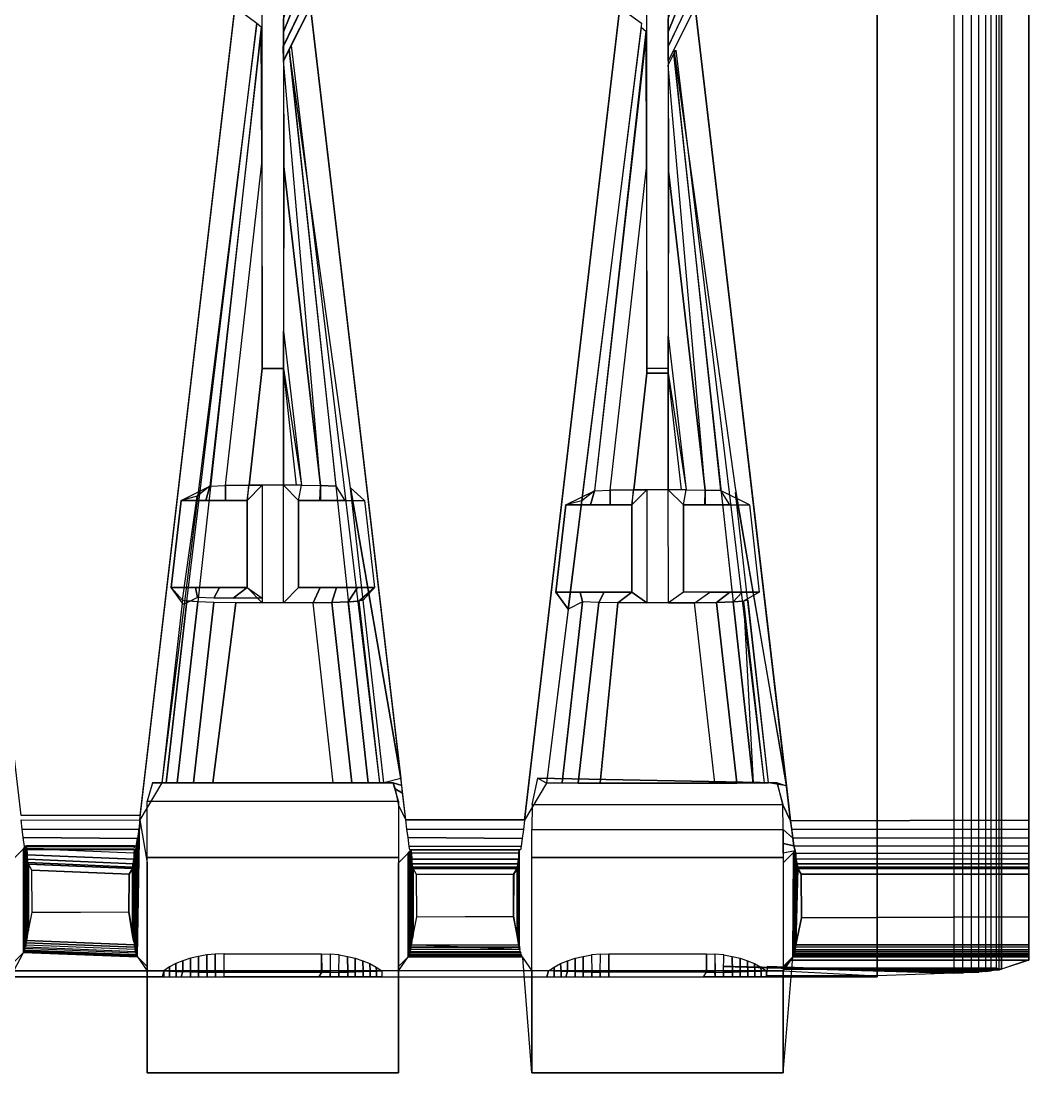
# Model space of a CAD drawing. Header units: millimetres. Extents: x -89 to 89, y -9 to 273.
# Drawn here: x -5.6 to 88.8, y -9 to 89.4 of the extents above; entities that cross this region are included whole.
import ezdxf

# ---------------------------------------------------------------- set-up
doc = ezdxf.new("R2010")
doc.units = ezdxf.units.MM
doc.layers.add('3D', color=1, linetype='Continuous')

msp = doc.modelspace()

# ---------------------------------------------------------------- linework, layer by layer
at = {"layer": '3D'}
for points in [[(74.56, 260), (-74.56, 260), (-74.56, 0), (74.56, 0)], [(74.56, 0.079, 1.5), (74.56, 0), (74.56, 260), (74.56, 259.869, 1.5)], [(17, 259.65, 4), (19, 259.65, 4), (19, 56.924, 4), (17, 56.924, 4)], [(53, 259.65, 4), (55, 259.65, 4), (55, 56.924, 4), (53, 56.924, 4)], [(53, 259.65, 4), (55, 259.65, 4), (55, 56.924, 4), (53, 56.924, 4)], [(53, 259.228, 4), (55, 259.228, 4), (55, 56.502, 4), (53, 56.502, 4)], [(81.712, 0.333, 6.36), (74.56, 0.079, 1.5), (74.56, 259.869, 1.5), (81.712, 259.444, 6.36)], [(82.569, 259.205, 7.01), (81.712, 259.444, 6.36), (81.712, 0.333, 6.36), (82.579, 0.368, 7.027)], [(83.342, 0.403, 7.74), (82.579, 0.368, 7.027), (82.575, 259.205, 7.01), (83.355, 259.157, 7.742)], [(84.063, 259.108, 8.551), (83.355, 259.157, 7.742), (83.342, 0.403, 7.74), (84.071, 0.445, 8.553)], [(84.686, 0.494, 9.435), (84.074, 0.445, 8.553), (84.063, 259.106, 8.551), (84.688, 259.052, 9.435)], [(85.211, 259.122, 10.366), (84.688, 259.052, 9.435), (84.687, 0.494, 9.435), (85.2, 0.542, 10.346)], [(85.691, 0.611, 11.34), (85.2, 0.542, 10.346), (85.214, 258.997, 10.373), (85.64, 258.94, 11.358)], [(85.968, 258.884, 12.388), (85.64, 258.94, 11.358), (85.689, 0.611, 11.337), (85.96, 0.648, 12.358)], [(86.186, 0.704, 13.438), (85.96, 0.634, 12.358), (85.968, 258.882, 12.388), (86.186, 258.824, 13.438)], [(86.186, 258.824, 13.438), (88.75, 257.375, 30), (88.75, 1.572, 30), (86.186, 0.704, 13.438)], [(21.011, 95.623, 33.645), (21.172, 93.873, 33.493), (18.999, 88.439, 3.982), (18.999, 89.637, 3.982)], [(57.012, 95.621, 33.664), (57.173, 93.871, 33.512), (55, 88.438, 4.001), (55, 89.635, 4.001)], [(21.172, 93.873, 33.493), (21.426, 92.172, 33.464), (18.999, 87.081, 3.982), (18.999, 88.439, 3.982)], [(57.173, 93.871, 33.512), (57.427, 92.17, 33.483), (55, 87.079, 4.001), (55, 88.438, 4.001)], [(21.426, 92.172, 33.464), (21.528, 90.737, 33.543), (18.999, 85.731, 3.982), (18.981, 87.042, 3.757)], [(57.427, 92.17, 33.483), (57.529, 90.736, 33.562), (55, 85.729, 4.001), (54.982, 87.041, 3.776)], [(-14.471, 91.164, 33.561), (14.471, 91.164, 33.561), (5.563, 15.109, 40.215), (-5.561, 15.098, 40.216)], [(7.612, 18.15, 8.738), (5.561, 14.687, 40.215), (14.471, 90.742, 33.561), (16.496, 89.247, 9.889)], [(19.538, 86.798, 10.283), (21.528, 90.737, 33.543), (29.983, 18.549, 39.858), (25.281, 45.747, 8.72)], [(21.529, 90.742, 33.561), (50.471, 90.742, 33.561), (41.563, 14.687, 40.215), (30.439, 14.677, 40.216)], [(43.613, 18.129, 8.74), (41.562, 14.666, 40.217), (50.472, 90.721, 33.563), (52.497, 89.226, 9.891)], [(55.539, 86.796, 10.302), (57.529, 90.736, 33.562), (66.062, 17.859, 39.867), (61.282, 45.745, 8.739)], [(57.529, 90.742, 33.561), (88.75, 90.742, 33.561), (88.75, 14.666, 40.217), (66.447, 14.607, 40.222)], [(88.75, 90.742, 30), (88.751, 90.742, 33.561), (88.75, 14.666, 40.217), (88.75, 1.572, 30)], [(16.496, 89.247, 9.889), (16.917, 88.909, 5.593), (10.991, 35.076, 5.458), (9.952, 35.156, 6.971)], [(52.496, 88.825, 9.889), (52.917, 88.487, 5.593), (48.099, 45.491, 5.658), (46.914, 44.54, 9.167)], [(12.099, 45.913, 5.658), (13.575, 45.974, 4.5), (16.974, 76.134, 4.497), (16.919, 88.552, 5.548)], [(48.099, 45.491, 5.658), (49.575, 45.552, 4.5), (52.974, 75.712, 4.497), (52.919, 88.13, 5.548)], [(19, 85.736, 4), (19.536, 86.798, 10.27), (23.901, 45.918, 5.572), (22.457, 45.973, 4.515)], [(19.536, 86.798, 10.27), (19.709, 87.139, 12.287), (27.982, 18.15, 7.018), (26.927, 18.15, 5.513)], [(55.536, 86.376, 10.27), (55.709, 86.718, 12.287), (63.982, 18.15, 7.018), (62.949, 18.15, 5.492)], [(55.536, 86.376, 10.27), (55.709, 86.718, 12.287), (63.982, 18.15, 7.018), (62.93, 18.116, 5.514)], [(19, 85.736, 4), (19.025, 75.816, 4.48), (22.457, 45.973, 4.515), (19, 85.736, 4)], [(55, 85.314, 4), (55.536, 86.376, 10.27), (59.901, 45.496, 5.572), (58.457, 45.551, 4.515)], [(55, 85.314, 4), (55.025, 75.394, 4.48), (58.457, 45.551, 4.515), (55, 85.314, 4)], [(16.974, 76.134, 4.497), (17, 56.924, 4), (15.771, 46, 4), (13.575, 45.974, 4.5)], [(20.677, 45.999, 4.02), (22.457, 45.973, 4.515), (19.025, 75.816, 4.48), (19.001, 60.413, 4.015)], [(52.974, 75.712, 4.497), (53, 56.502, 4), (51.771, 45.578, 4), (49.575, 45.552, 4.5)], [(56.677, 45.577, 4.02), (58.457, 45.551, 4.515), (55.025, 75.394, 4.48), (55.001, 59.991, 4.015)], [(19.001, 60.413, 4.015), (20.677, 45.999, 4.02), (20.229, 46, 4), (19, 56.924, 4)], [(55.001, 59.991, 4.015), (56.677, 45.577, 4.02), (56.229, 45.578, 4), (55, 56.502, 4)], [(15.771, 46, 4), (17, 56.924, 4), (19, 56.924, 4), (19, 46, 4)], [(19, 56.924, 4), (20.676, 46.008, 4.02), (19, 46, 4), (19, 56.924, 4)], [(51.771, 45.578, 4), (53, 56.502, 4), (55, 56.502, 4), (55, 45.578, 4)], [(55, 56.502, 4), (56.676, 45.586, 4.02), (55, 45.578, 4), (55, 56.502, 4)], [(12.099, 45.913, 5.658), (11.721, 44.585, 31), (9.413, 44.585, 31), (12.099, 45.913, 5.658)], [(12.099, 45.913, 5.658), (10.914, 44.962, 9.167), (9.417, 44.587, 30.966), (12.099, 45.913, 5.658)], [(13.575, 45.974, 4.5), (13.575, 44.585, 31), (11.721, 44.586, 30.972), (12.099, 45.913, 5.658)], [(15.712, 45.999, 4.013), (15.585, 44.585, 31), (13.575, 44.585, 31), (13.575, 45.974, 4.5)], [(17, 35, 4), (15.585, 36.415, 31), (15.585, 44.585, 31), (17, 46, 4)], [(16.965, 45.965, 4.677), (15.585, 44.585, 31), (15.771, 46, 4), (16.997, 45.997, 4.064)], [(20.677, 45.999, 4.02), (19, 46, 4), (20.415, 44.585, 31), (20.677, 45.999, 4.02)], [(19.006, 45.994, 4.107), (20.415, 44.585, 31), (20.415, 36.416, 31), (19, 35, 4)], [(22.457, 45.973, 4.515), (22.457, 44.585, 31), (20.415, 44.585, 31), (20.677, 45.999, 4.02)], [(23.901, 45.918, 5.572), (24.725, 44.585, 31), (22.412, 44.585, 31), (22.457, 45.973, 4.515)], [(25.282, 45.752, 8.738), (26.587, 44.585, 31), (27.504, 36.433, 31), (26.464, 35.248, 8.738)], [(25.282, 45.752, 8.738), (29.984, 18.554, 39.877), (28.387, 18.15, 8.737), (26.464, 35.248, 8.738)], [(48.099, 45.491, 5.658), (47.721, 44.163, 31), (45.413, 44.163, 31), (48.099, 45.491, 5.658)], [(48.099, 45.491, 5.658), (46.914, 44.54, 9.167), (45.417, 44.165, 30.966), (48.099, 45.491, 5.658)], [(49.575, 45.552, 4.5), (49.575, 44.163, 31), (47.721, 44.165, 30.972), (48.099, 45.491, 5.658)], [(51.712, 45.578, 4.013), (51.585, 44.163, 31), (49.575, 44.163, 31), (49.575, 45.552, 4.5)], [(53, 35, 4.004), (51.585, 35.993, 31), (51.585, 44.163, 31), (53, 45.578, 4)], [(52.965, 45.543, 4.677), (51.585, 44.163, 31), (51.771, 45.578, 4), (52.997, 45.575, 4.064)], [(56.677, 45.577, 4.02), (55, 45.578, 4), (56.415, 44.163, 31), (56.677, 45.577, 4.02)], [(55.006, 45.573, 4.107), (56.415, 44.163, 31), (56.415, 35.995, 31), (55.024, 34.999, 4.002)], [(58.457, 45.551, 4.515), (58.457, 44.163, 31), (56.415, 44.163, 31), (56.677, 45.577, 4.02)], [(59.901, 45.496, 5.572), (60.725, 44.163, 31), (58.412, 44.163, 31), (58.457, 45.551, 4.515)], [(60.725, 44.163, 31), (62.587, 44.163, 31), (59.901, 45.496, 5.572), (60.725, 44.163, 31)], [(61.282, 45.33, 8.738), (66.066, 17.859, 39.938), (64.388, 18.15, 8.737), (62.464, 34.827, 8.738)], [(10.914, 44.962, 9.167), (9.413, 44.585, 31), (8.494, 36.415, 31), (9.536, 35.248, 8.738)], [(15.585, 44.585, 31), (15.585, 36.415, 31), (8.494, 36.415, 31), (9.413, 44.585, 31)], [(20.415, 44.585, 31), (26.587, 44.585, 31), (27.508, 36.416, 31.025), (20.415, 36.416, 31)], [(46.914, 44.54, 9.167), (45.413, 44.163, 31), (44.494, 35.993, 31), (45.648, 34.411, 9.004)], [(51.585, 44.163, 31), (51.585, 35.993, 31), (44.494, 35.993, 31), (45.413, 44.163, 31)], [(56.415, 44.163, 31), (62.587, 44.163, 31), (63.508, 35.995, 31.025), (56.415, 35.995, 31)], [(25.046, 35.078, 5.495), (25.929, 36.416, 31.02), (27.502, 36.43, 30.945), (26.058, 35.157, 6.993)], [(9.648, 34.833, 9.004), (8.494, 36.415, 31), (10.771, 36.415, 31), (10.962, 35.5, 5.487)], [(10.962, 35.5, 5.487), (10.771, 36.415, 31), (12.997, 36.415, 31), (12.49, 35.444, 4.432)], [(12.49, 35.444, 4.432), (12.997, 36.415, 31), (15.585, 36.42, 31), (14.289, 35.422, 4.006)], [(14.289, 35.422, 4.006), (15.585, 36.415, 31), (17, 35.422, 4.004), (14.289, 35.422, 4.006)], [(19, 35, 4), (20.415, 36.416, 31), (22.437, 36.416, 31.007), (21.76, 35, 4.008)], [(21.76, 35, 4.008), (22.437, 36.416, 31.007), (23.961, 36.416, 31.013), (23.526, 35.023, 4.439)], [(23.526, 35.023, 4.439), (23.961, 36.416, 31.013), (25.929, 36.416, 31.02), (25.046, 35.078, 5.495)], [(26.058, 35.157, 6.993), (27.508, 36.416, 31.025), (26.464, 35.248, 8.738), (26.058, 35.157, 6.993)], [(45.648, 34.411, 9.004), (44.494, 35.993, 31), (46.771, 35.993, 31), (46.962, 35.078, 5.487)], [(46.962, 35.078, 5.487), (46.771, 35.993, 31), (48.997, 35.993, 31), (48.49, 35.023, 4.432)], [(48.49, 35.023, 4.432), (48.997, 35.993, 31), (51.585, 35.998, 31), (50.289, 35, 4.006)], [(50.289, 35, 4.006), (51.585, 35.993, 31), (53, 35, 4.004), (50.289, 35, 4.006)], [(55.024, 34.999, 4.001), (57.483, 35, 4), (58.883, 35.995, 31.009), (56.423, 35.995, 31)], [(57.483, 35, 4.002), (58.883, 35.995, 31.009), (60.755, 35.995, 31.015), (59.518, 35.023, 4.435)], [(59.518, 35.022, 4.424), (60.753, 35.993, 30.976), (61.929, 35.995, 31.02), (61.066, 35.079, 5.515)], [(61.065, 35.088, 5.515), (61.929, 35.995, 31.02), (63.502, 36.008, 30.945), (62.049, 35.156, 6.973)], [(7.612, 18.15, 8.738), (8.021, 18.15, 7.01), (9.952, 35.156, 6.971), (9.536, 35.248, 8.738)], [(8.021, 18.15, 7.01), (9.06, 18.15, 5.483), (10.991, 35.076, 5.458), (9.956, 35.194, 6.971)], [(9.06, 18.15, 5.483), (10.581, 18.149, 4.444), (12.486, 35.023, 4.434), (10.991, 35.076, 5.458)], [(10.581, 18.15, 4.444), (12.391, 18.15, 4.007), (14.533, 35, 4), (12.486, 35.023, 4.434)], [(14.533, 35, 4), (12.391, 18.15, 4.007), (23.635, 18.15, 4.007), (21.76, 35, 4.008)], [(21.76, 35, 4.008), (23.526, 35.023, 4.439), (25.404, 18.15, 4.43), (23.632, 18.15, 4.007)], [(23.526, 35.023, 4.439), (25.046, 35.078, 5.495), (26.927, 18.15, 5.513), (25.404, 18.15, 4.43)], [(25.046, 35.078, 5.495), (26.058, 35.157, 6.993), (27.982, 18.15, 7.018), (26.928, 18.141, 5.513)], [(27.982, 18.15, 7.018), (28.388, 18.15, 8.738), (26.464, 35.248, 8.738), (26.058, 35.157, 6.993)], [(43.613, 18.129, 8.74), (45.073, 18.15, 5.47), (46.962, 35.078, 5.487), (45.648, 34.411, 9.004)], [(45.077, 18.179, 5.47), (46.573, 18.15, 4.44), (48.49, 35.023, 4.432), (46.962, 35.078, 5.487)], [(46.573, 18.15, 4.44), (48.635, 18.131, 4), (50.289, 35, 4.006), (48.49, 35.023, 4.432)], [(50.289, 35, 4.006), (48.637, 18.15, 4), (59.363, 18.15, 4), (57.467, 35, 4)], [(57.467, 35, 4), (59.518, 35.023, 4.435), (61.404, 18.15, 4.43), (59.363, 18.15, 4)], [(59.522, 35.023, 4.436), (61.066, 35.079, 5.515), (62.949, 18.15, 5.492), (61.404, 18.15, 4.43)], [(61.065, 35.088, 5.515), (62.05, 35.156, 6.975), (62.949, 18.15, 5.492), (61.066, 35.079, 5.515)], [(63.982, 18.15, 7.018), (64.388, 18.15, 8.739), (62.463, 35.247, 8.716), (62.05, 35.156, 6.975)], [(29.75, 16.442, 30.028), (29.25, 18.136, 25.069), (6.755, 18.15, 25), (6.25, 16.442, 30.028)], [(29.25, 18.136, 25.069), (28.381, 18.15, 8.738), (7.612, 18.15, 8.738), (6.755, 18.15, 25)], [(27.983, 18.146, 7.018), (26.929, 18.137, 5.512), (9.06, 18.15, 5.483), (8.021, 18.15, 7.01)], [(25.404, 18.15, 4.43), (23.635, 18.15, 4.007), (12.391, 18.15, 4.007), (10.581, 18.15, 4.444)], [(28.387, 18.15, 8.737), (29.245, 18.15, 25), (30.059, 17.916, 39.933), (29.987, 18.555, 39.929)], [(29.245, 18.15, 25), (29.452, 17.594, 27.734), (30.146, 17.176, 39.997), (30.059, 17.916, 39.933)], [(65.75, 16.103, 29.946), (65.186, 18.141, 24.307), (42.755, 18.572, 25), (42.25, 16.129, 29.92)], [(65.186, 18.14, 24.31), (64.383, 18.129, 8.74), (43.613, 18.129, 8.74), (42.764, 18.572, 25)], [(63.984, 18.125, 7.02), (62.93, 18.116, 5.514), (45.061, 18.129, 5.485), (44.343, 18.14, 7.105)], [(61.405, 18.129, 4.432), (59.636, 18.129, 4.009), (48.392, 18.129, 4.009), (46.582, 18.129, 4.446)], [(65.228, 18.14, 24.306), (66.062, 17.859, 39.867), (66.447, 14.607, 40.222), (65.736, 16.103, 29.946)], [(29.452, 17.594, 27.734), (29.75, 16.02, 30.028), (30.437, 14.687, 40.215), (30.146, 17.176, 39.997)], [(29.75, 16.442, 30.028), (29.75, 11.15, 32), (6.25, 11.15, 32), (6.25, 16.442, 30.028)], [(65.75, 13.777, 31.488), (65.736, 16.103, 29.946), (42.268, 16.129, 29.92), (42.25, 13.777, 31.488)], [(65.736, 16.103, 29.946), (66.447, 14.607, 40.222), (66.656, 12.96, 40.68), (65.75, 13.777, 31.488)], [(5.56, 14.666, 40.217), (5.451, 13.773, 40.378), (-5.458, 13.826, 40.363), (-5.559, 14.694, 40.292)], [(5.451, 13.773, 40.378), (5.341, 12.937, 40.691), (-5.352, 13.021, 40.651), (-5.458, 13.826, 40.363)], [(5.269, 1.992, 37.025), (5.306, 1.916, 36.316), (5.458, 13.824, 40.364), (5.341, 12.937, 40.691)], [(5.306, 1.916, 36.316), (5.344, 1.866, 35.6), (5.563, 14.687, 40.215), (5.458, 13.824, 40.364)], [(5.561, 14.687, 40.215), (6.25, 10.661, 18.311), (6.25, 0.96, 18.311), (5.344, 1.866, 35.6)], [(41.56, 14.666, 40.217), (41.451, 13.773, 40.378), (30.542, 13.826, 40.363), (30.441, 14.694, 40.292)], [(41.451, 13.773, 40.378), (41.341, 12.937, 40.691), (30.648, 13.021, 40.651), (30.542, 13.826, 40.363)], [(88.75, 14.666, 40.217), (88.75, 13.808, 40.368), (66.548, 13.777, 40.377), (66.447, 14.607, 40.222)], [(88.75, 13.808, 40.368), (88.75, 12.989, 40.666), (66.656, 12.96, 40.68), (66.548, 13.777, 40.377)], [(88.75, 1.916, 36.316), (88.75, 1.866, 35.6), (88.75, 14.666, 40.217), (88.75, 13.808, 40.368)], [(88.75, 1.572, 30), (88.752, 1.866, 35.6), (88.75, 14.666, 40.217), (88.75, 1.572, 30)], [(88.75, 1.992, 37.025), (88.75, 1.924, 36.319), (88.75, 13.808, 40.368), (88.75, 12.989, 40.666)], [(5.341, 12.937, 40.691), (5.236, 12.211, 41.118), (-5.235, 12.201, 41.125), (-5.352, 13.021, 40.651)], [(5.219, 12.236, 41.105), (5.341, 12.937, 40.691), (5.269, 1.992, 37.026), (5.231, 2.098, 37.763)], [(41.341, 12.937, 40.691), (41.236, 12.211, 41.118), (30.765, 12.201, 41.125), (30.648, 13.021, 40.651)], [(65.75, 13.777, 31.488), (65.75, 11.15, 32), (42.25, 11.15, 32), (42.25, 13.777, 31.488)], [(65.75, 13.777, 31.488), (66.656, 12.961, 40.68), (66.758, 12.249, 41.092), (65.75, 12.464, 31.744)], [(88.75, 12.989, 40.666), (88.75, 12.234, 41.102), (66.758, 12.249, 41.092), (66.656, 12.961, 40.68)], [(88.75, 12.234, 41.102), (88.75, 12.989, 40.666), (88.75, 1.992, 37.026), (88.75, 2.098, 37.763)], [(-5.344, 2.287, 35.6), (-6.25, 1.381, 18.311), (-6.25, 11.083, 18.311), (-5.346, 11.987, 35.556)], [(-5.267, 2.419, 37.068), (-5.344, 2.287, 35.6), (-5.346, 11.987, 35.556), (-5.228, 12.105, 37.807)], [(-5.126, 12.207, 39.751), (-5.228, 12.105, 37.807), (-5.267, 2.419, 37.068), (-5.157, 2.8, 39.17)], [(5.236, 12.211, 41.118), (5.184, 11.87, 41.382), (-5.184, 11.87, 41.382), (-5.235, 12.201, 41.125)], [(-5.084, 3.182, 40.555), (-5.157, 2.8, 39.17), (-5.126, 12.207, 39.751), (-5.054, 12.279, 41.129)], [(-5.026, 11.991, 41.659), (-5.054, 12.279, 41.129), (-5.084, 3.182, 40.555), (-5.049, 3.41, 41.237)], [(-5.026, 11.991, 41.659), (-4.991, 11.421, 42.339), (-4.992, 3.7, 42.32), (-5.048, 3.41, 41.239)], [(5.041, 12.292, 41.382), (5.028, 12.03, 41.622), (-5.026, 11.991, 41.659), (-5.041, 12.292, 41.382)], [(5.028, 11.608, 41.622), (4.991, 11.006, 42.331), (-4.991, 11.421, 42.339), (-5.026, 11.991, 41.659)], [(5.235, 12.236, 41.105), (5.026, 11.568, 41.664), (5.194, 2.224, 38.465), (5.231, 2.098, 37.763)], [(5.027, 11.609, 41.644), (5.04, 11.871, 41.404), (5.083, 2.759, 40.571), (5.048, 2.989, 41.239)], [(41.236, 12.211, 41.118), (41.184, 11.87, 41.382), (30.816, 11.87, 41.382), (30.765, 12.201, 41.125)], [(30.916, 2.76, 40.555), (30.843, 2.378, 39.17), (30.874, 11.785, 39.751), (30.946, 11.857, 41.129)], [(30.974, 11.57, 41.659), (30.946, 11.857, 41.129), (30.916, 2.76, 40.555), (30.951, 2.988, 41.237)], [(41.041, 11.87, 41.382), (41.028, 11.608, 41.622), (30.974, 11.57, 41.659), (30.959, 11.87, 41.382)], [(41.028, 11.608, 41.622), (41.041, 11.87, 41.382), (41.037, 2.757, 40.547), (41.037, 2.989, 41.239)], [(65.75, 12.464, 31.744), (66.758, 12.249, 41.092), (66.87, 11.781, 39.673), (65.75, 11.565, 31.919)], [(88.75, 12.234, 41.102), (88.75, 11.569, 41.663), (66.952, 11.543, 41.686), (66.758, 12.249, 41.092)], [(66.87, 11.781, 39.673), (66.758, 12.249, 41.092), (66.952, 11.543, 41.686), (66.806, 2.227, 38.461)], [(88.75, 12.234, 41.102), (88.75, 11.567, 41.662), (88.75, 2.224, 38.46), (88.75, 2.088, 37.76)], [(-4.952, 10.994, 43.08), (-4.991, 11.421, 42.339), (-4.992, 3.7, 42.32), (-4.952, 3.904, 43.081)], [(4.991, 11.006, 42.331), (4.951, 10.56, 43.107), (-4.952, 10.992, 43.084), (-4.991, 11.421, 42.339)], [(4.951, 10.56, 43.107), (4.908, 10.27, 43.913), (-4.911, 10.705, 43.863), (-4.952, 10.992, 43.084)], [(-4.911, 10.705, 43.863), (-4.952, 10.992, 43.084), (-4.952, 3.904, 43.081), (-4.914, 4.096, 43.799)], [(4.921, 10.56, 43.107), (4.991, 11.006, 42.331), (4.991, 3.281, 42.331), (4.941, 3.539, 43.295)], [(5.12, 2.556, 39.864), (5.161, 2.326, 39.092), (4.993, 11.025, 42.303), (4.951, 10.564, 43.098)], [(4.991, 3.281, 42.331), (5.048, 2.989, 41.239), (5.028, 11.608, 41.622), (4.991, 11.006, 42.331)], [(5.161, 2.326, 39.092), (5.194, 2.224, 38.465), (5.025, 11.568, 41.664), (4.993, 11.025, 42.303)], [(29.75, -9, 32), (6.25, -9, 32), (6.25, 11.15, 32), (29.75, 11.15, 32)], [(30.656, 1.866, 35.6), (29.75, 0.96, 18.311), (29.75, 10.661, 18.311), (30.654, 11.565, 35.556)], [(30.733, 1.997, 37.068), (30.656, 1.866, 35.6), (30.654, 11.565, 35.556), (30.772, 11.683, 37.807)], [(30.874, 11.785, 39.751), (30.772, 11.683, 37.807), (30.733, 1.997, 37.068), (30.843, 2.378, 39.17)], [(30.974, 11.57, 41.659), (31.009, 11, 42.339), (31.008, 3.278, 42.32), (30.952, 2.989, 41.239)], [(41.028, 11.608, 41.622), (40.991, 11.006, 42.331), (31.009, 11, 42.339), (30.974, 11.57, 41.659)], [(31.048, 10.572, 43.08), (31.009, 11, 42.339), (31.008, 3.278, 42.32), (31.048, 3.482, 43.081)], [(40.991, 11.006, 42.331), (40.951, 10.56, 43.107), (31.048, 10.572, 43.08), (31.009, 11, 42.339)], [(40.921, 10.56, 43.107), (40.991, 11.006, 42.331), (40.991, 3.281, 42.331), (40.941, 3.539, 43.295)], [(40.991, 3.281, 42.331), (41.048, 2.989, 41.239), (41.028, 11.608, 41.622), (40.991, 11.006, 42.331)], [(65.75, -9, 32), (42.25, -9, 32), (42.25, 11.15, 32), (65.75, 11.15, 32)], [(66.656, 1.866, 35.606), (66.71, 11.621, 36.624), (65.75, 10.661, 18.311), (65.75, 0.96, 18.311)], [(66.694, 1.917, 36.33), (66.656, 1.866, 35.606), (66.71, 11.621, 36.624), (66.745, 11.656, 37.29)], [(66.732, 1.994, 37.047), (66.694, 1.917, 36.33), (66.745, 11.656, 37.29), (66.79, 11.701, 38.147)], [(66.77, 2.098, 37.767), (66.732, 1.994, 37.047), (66.79, 11.701, 38.147), (66.834, 11.745, 38.994)], [(66.806, 2.224, 38.46), (66.77, 2.098, 37.767), (66.834, 11.745, 38.994), (66.87, 11.781, 39.673)], [(66.952, 11.025, 42.303), (66.95, 11.543, 41.686), (66.806, 2.224, 38.46), (66.843, 2.378, 39.17)], [(66.952, 11.025, 42.303), (67.049, 10.566, 43.094), (66.88, 2.556, 39.864), (66.843, 2.378, 39.17)], [(88.75, 11.567, 41.662), (88.75, 11.004, 42.333), (66.952, 11.025, 42.303), (66.952, 11.543, 41.686)], [(88.75, 11.004, 42.333), (88.751, 10.566, 43.092), (67.049, 10.566, 43.094), (66.952, 11.025, 42.303)], [(88.75, 2.375, 39.155), (88.75, 2.224, 38.46), (88.75, 11.569, 41.663), (88.75, 11.004, 42.333)], [(88.75, 2.556, 39.864), (88.75, 2.375, 39.155), (88.75, 11.004, 42.333), (88.75, 10.571, 43.084)], [(-4.864, 10.543, 44.762), (-4.911, 10.705, 43.863), (-4.914, 4.096, 43.799), (-4.871, 4.318, 44.627)], [(4.908, 10.27, 43.913), (4.908, 10.121, 44.762), (-4.845, 10.542, 44.762), (-4.911, 10.705, 43.863)], [(-4.864, 10.543, 44.762), (-4.871, 4.318, 44.627), (-4.534, 6.038, 51.047), (-4.552, 9.982, 50.702)], [(4.864, 10.121, 44.762), (4.553, 9.601, 50.698), (-4.55, 9.978, 50.741), (-4.864, 10.543, 44.762)], [(4.553, 9.601, 50.698), (4.534, 6.038, 51.047), (-4.534, 5.997, 51.05), (-4.552, 9.982, 50.702)], [(4.864, 10.121, 44.762), (4.876, 3.87, 44.53), (4.532, 6.038, 51.047), (4.553, 9.601, 50.698)], [(5.048, 2.989, 41.239), (4.864, 10.121, 44.762), (4.553, 9.601, 50.698), (4.532, 6.038, 51.047)], [(4.864, 10.121, 44.762), (4.869, 10.27, 43.913), (4.91, 3.695, 43.874), (4.876, 3.87, 44.53)], [(5.048, 2.989, 41.239), (5.085, 2.755, 40.541), (4.906, 10.259, 43.955), (4.864, 10.121, 44.762)], [(5.085, 2.755, 40.541), (5.12, 2.556, 39.864), (4.951, 10.564, 43.098), (4.906, 10.259, 43.955)], [(4.908, 10.27, 43.913), (4.911, 10.56, 43.107), (4.941, 3.539, 43.295), (4.91, 3.695, 43.874)], [(40.951, 10.56, 43.107), (40.908, 10.27, 43.913), (31.089, 10.284, 43.86), (31.048, 10.572, 43.08)], [(31.089, 10.284, 43.863), (31.048, 10.57, 43.084), (31.048, 3.482, 43.081), (31.086, 3.675, 43.799)], [(31.136, 10.121, 44.762), (31.141, 10.284, 43.86), (31.086, 3.675, 43.799), (31.129, 3.896, 44.627)], [(40.908, 10.27, 43.913), (40.908, 10.121, 44.762), (31.136, 10.121, 44.762), (31.089, 10.284, 43.86)], [(31.136, 10.121, 44.762), (31.129, 3.896, 44.627), (31.466, 5.617, 51.047), (31.448, 9.56, 50.702)], [(40.864, 10.121, 44.762), (40.553, 9.601, 50.698), (31.448, 9.56, 50.702), (31.136, 10.121, 44.762)], [(40.864, 10.121, 44.762), (40.876, 3.87, 44.53), (40.534, 5.617, 51.047), (40.516, 9.601, 50.698)], [(40.864, 10.121, 44.762), (40.869, 10.27, 43.913), (40.91, 3.695, 43.874), (40.876, 3.87, 44.53)], [(40.908, 10.27, 43.913), (40.911, 10.56, 43.107), (40.941, 3.539, 43.295), (40.91, 3.695, 43.874)], [(66.88, 2.556, 39.864), (67.049, 10.566, 43.094), (67.091, 10.276, 43.89), (66.916, 2.76, 40.555)], [(66.916, 2.76, 40.555), (67.091, 10.276, 43.89), (67.136, 10.121, 44.762), (66.952, 2.989, 41.239)], [(67.136, 10.121, 44.762), (67.447, 9.603, 50.682), (67.465, 5.516, 51.039), (66.952, 2.989, 41.239)], [(88.75, 10.571, 43.084), (88.75, 10.273, 43.901), (67.091, 10.276, 43.889), (67.049, 10.566, 43.094)], [(88.75, 10.273, 43.901), (88.75, 10.121, 44.762), (67.136, 10.121, 44.762), (67.091, 10.276, 43.89)], [(88.75, 10.121, 44.762), (88.75, 9.601, 50.698), (67.447, 9.601, 50.698), (67.136, 10.121, 44.762)], [(88.75, 2.989, 41.239), (88.742, 5.617, 51.047), (88.75, 9.601, 50.698), (88.75, 10.121, 44.762)], [(88.75, 2.76, 40.554), (88.75, 2.555, 39.864), (88.75, 10.571, 43.084), (88.75, 10.273, 43.901)], [(88.75, 2.989, 41.239), (88.75, 2.76, 40.554), (88.75, 10.273, 43.901), (88.75, 10.121, 44.762)], [(40.553, 9.601, 50.698), (40.534, 5.617, 51.047), (31.466, 5.575, 51.05), (31.448, 9.56, 50.702)], [(67.447, 9.601, 50.698), (88.75, 9.601, 50.698), (88.742, 5.617, 51.047), (67.466, 5.52, 51.055)], [(-5.049, 3.41, 41.237), (-4.534, 6.038, 51.047), (4.534, 6.08, 51.043), (5.048, 2.989, 41.239)], [(30.951, 2.988, 41.237), (31.466, 5.617, 51.047), (40.534, 5.658, 51.043), (41.048, 2.567, 41.239)], [(66.952, 2.989, 41.239), (67.466, 5.52, 51.055), (88.742, 5.617, 51.047), (88.75, 2.989, 41.239)], [(-5.125, 2.967, 39.775), (-5.157, 2.8, 39.17), (5.156, 2.376, 39.179), (5.122, 2.545, 39.841)], [(5.084, 2.759, 40.569), (5.122, 2.545, 39.841), (-5.125, 2.967, 39.775), (-5.084, 3.182, 40.555)], [(-5.084, 3.182, 40.555), (-5.048, 3.41, 41.239), (5.048, 2.989, 41.239), (5.083, 2.766, 40.572)], [(30.916, 2.76, 40.555), (30.952, 2.989, 41.239), (41.048, 2.989, 41.239), (41.085, 2.757, 40.547)], [(66.916, 2.76, 40.555), (66.952, 2.989, 41.239), (88.75, 2.989, 41.239), (88.75, 2.76, 40.554)], [(-6.251, 0.569, 10.86), (-5.328, 2.285, 35.585), (5.343, 1.867, 35.622), (6.249, 0.569, 10.86)], [(-5.306, 2.352, 36.319), (-5.345, 2.286, 35.585), (5.343, 1.867, 35.622), (5.305, 1.918, 36.341)], [(-5.267, 2.419, 37.068), (-5.307, 2.35, 36.3), (5.305, 1.918, 36.341), (5.267, 1.995, 37.062)], [(5.23, 2.097, 37.776), (5.267, 1.995, 37.062), (-5.267, 2.419, 37.068), (-5.235, 2.53, 37.682)], [(-5.197, 2.661, 38.403), (-5.235, 2.531, 37.684), (5.23, 2.097, 37.776), (5.193, 2.225, 38.482)], [(5.156, 2.376, 39.179), (5.193, 2.225, 38.482), (-5.197, 2.661, 38.403), (-5.157, 2.8, 39.17)], [(6.25, 0.568, 10.838), (6.25, -9, 28), (6.25, -9, 32), (6.25, 2.584, 32)], [(11.034, 0.442, 8.425), (11.812, 0.429, 8.194), (11.814, 2.044, 8.19), (11.037, 1.914, 8.424)], [(11.812, 0.429, 8.194), (12.609, 0.422, 8.049), (12.614, 2.123, 8.048), (11.814, 2.044, 8.19)], [(12.609, 0.422, 8.049), (13.433, 0.422, 8), (13.433, 2.15, 8), (12.614, 2.123, 8.048)], [(13.433, 0.419, 8), (13.433, 2.15, 8), (22.567, 2.15, 8), (22.583, 0.419, 8.001)], [(22.567, 0.419, 8), (22.567, 2.15, 8), (23.364, 2.125, 8.046), (23.379, 0.422, 8.051)], [(23.364, 2.125, 8.046), (23.369, 0.422, 8.05), (24.167, 0.429, 8.19), (24.194, 2.041, 8.195)], [(24.167, 0.429, 8.19), (24.194, 2.041, 8.195), (24.979, 1.911, 8.429), (25.004, 0.442, 8.438)], [(30.731, 1.994, 37.036), (30.694, 1.93, 36.316), (41.306, 1.916, 36.319), (41.268, 1.993, 37.04)], [(41.231, 2.096, 37.754), (41.268, 1.993, 37.04), (30.731, 1.994, 37.036), (30.732, 2.094, 37.741)], [(30.806, 2.224, 38.46), (30.768, 2.094, 37.741), (41.231, 2.096, 37.754), (41.194, 2.224, 38.46)], [(41.158, 2.375, 39.157), (41.194, 2.224, 38.46), (30.806, 2.224, 38.46), (30.807, 2.378, 39.17)], [(30.879, 2.569, 39.863), (30.843, 2.378, 39.17), (41.158, 2.375, 39.157), (41.123, 2.544, 39.819)], [(41.085, 2.757, 40.547), (41.123, 2.544, 39.819), (30.879, 2.569, 39.863), (30.916, 2.76, 40.555)], [(47.041, 0.441, 8.421), (47.028, 1.912, 8.426), (47.827, 2.046, 8.187), (47.844, 0.43, 8.205)], [(47.844, 0.43, 8.205), (48.621, 0.422, 8.047), (48.65, 2.125, 8.044), (47.827, 2.046, 8.187)], [(48.621, 0.422, 8.047), (48.65, 2.125, 8.044), (49.433, 2.15, 8), (49.433, 0.419, 8)], [(49.433, 0.419, 8), (49.433, 2.15, 8), (58.567, 2.15, 8), (58.567, 0.419, 8)], [(58.567, 0.419, 8), (58.567, 2.15, 8), (59.364, 2.125, 8.046), (59.379, 0.422, 8.051)], [(59.364, 2.125, 8.046), (59.369, 0.422, 8.05), (60.167, 0.429, 8.19), (60.194, 2.041, 8.195)], [(60.167, 0.429, 8.19), (60.194, 2.041, 8.195), (60.979, 1.911, 8.429), (61.004, 0.442, 8.438)], [(66.694, 1.917, 36.33), (66.732, 1.994, 37.047), (88.75, 1.992, 37.026), (88.75, 1.916, 36.316)], [(88.75, 2.088, 37.76), (88.75, 1.992, 37.025), (66.732, 1.994, 37.047), (66.77, 2.098, 37.767)], [(88.75, 2.088, 37.76), (88.75, 2.224, 38.46), (66.806, 2.224, 38.46), (66.77, 2.098, 37.767)], [(66.843, 2.378, 39.17), (66.806, 2.224, 38.46), (88.75, 2.224, 38.465), (88.75, 2.375, 39.155)], [(88.75, 2.556, 39.864), (88.75, 2.375, 39.155), (66.843, 2.378, 39.17), (66.88, 2.556, 39.864)], [(66.916, 2.76, 40.555), (66.88, 2.556, 39.864), (88.75, 2.555, 39.864), (88.75, 2.76, 40.554)], [(8.338, 0.535, 10.2), (8.923, 0.506, 9.647), (8.919, 1.23, 9.65), (8.341, 0.925, 10.197)], [(8.923, 0.506, 9.647), (9.567, 0.48, 9.164), (9.571, 1.502, 9.162), (8.919, 1.23, 9.65)], [(9.567, 0.48, 9.164), (10.281, 0.459, 8.75), (10.304, 1.738, 8.738), (9.571, 1.502, 9.162)], [(10.281, 0.459, 8.75), (11.034, 0.442, 8.425), (11.037, 1.914, 8.424), (10.304, 1.738, 8.738)], [(25.004, 0.442, 8.438), (24.979, 1.911, 8.429), (25.717, 1.732, 8.749), (25.719, 0.459, 8.75)], [(25.717, 1.732, 8.749), (26.424, 1.504, 9.158), (26.448, 0.481, 9.175), (25.719, 0.479, 8.75)], [(26.424, 1.504, 9.158), (27.077, 1.232, 9.646), (27.096, 0.506, 9.662), (26.448, 0.481, 9.175)], [(27.077, 1.232, 9.646), (27.676, 0.915, 10.215), (27.686, 0.536, 10.225), (27.096, 0.506, 9.662)], [(29.75, 0.568, 10.838), (30.656, 1.866, 35.6), (41.344, 1.866, 35.6), (42.25, 0.568, 10.838)], [(29.75, 0.568, 10.838), (29.75, -9, 28), (29.75, -9, 32), (29.75, 1.075, 32)], [(30.695, 1.918, 36.335), (30.656, 1.866, 35.6), (41.344, 1.866, 35.6), (41.306, 1.916, 36.319)], [(42.25, 0.568, 10.838), (42.25, -9, 28), (42.25, -9, 32), (41.399, 1.786, 34.085)], [(44.331, 0.535, 10.207), (44.327, 0.916, 10.214), (44.919, 1.23, 9.65), (44.967, 0.504, 9.61)], [(45.568, 0.48, 9.164), (44.967, 0.504, 9.61), (44.919, 1.23, 9.65), (45.583, 1.505, 9.158)], [(46.281, 0.459, 8.75), (45.568, 0.48, 9.164), (45.583, 1.505, 9.158), (46.284, 1.733, 8.748)], [(47.041, 0.441, 8.421), (46.281, 0.459, 8.75), (46.284, 1.733, 8.748), (47.028, 1.912, 8.426)], [(61.004, 0.442, 8.438), (60.979, 1.911, 8.429), (61.717, 1.732, 8.749), (61.719, 0.459, 8.75)], [(61.717, 1.732, 8.749), (62.424, 1.504, 9.158), (62.448, 0.481, 9.175), (61.719, 0.479, 8.75)], [(62.424, 1.504, 9.158), (63.077, 1.232, 9.646), (63.096, 0.506, 9.662), (62.448, 0.481, 9.175)], [(63.077, 1.232, 9.646), (63.676, 0.915, 10.215), (63.686, 0.536, 10.225), (63.096, 0.506, 9.662)], [(64.195, 0.079, 1.5), (64.322, 0.997, 7.848), (81.712, 0.333, 6.36), (74.56, 0.079, 1.5)], [(65.75, 0.568, 10.838), (65.75, -9, 28), (65.75, -9, 32), (66.656, 1.866, 35.6)], [(65.75, 0.704, 13.438), (66.361, 1.571, 29.971), (88.75, 1.571, 29.971), (86.186, 0.704, 13.438)], [(66.361, 1.571, 29.971), (66.656, 1.866, 35.6), (88.75, 1.866, 35.6), (88.75, 1.572, 30)], [(88.75, 1.866, 35.6), (88.75, 1.916, 36.316), (66.694, 1.917, 36.33), (66.656, 1.866, 35.606)], [(-7.805, 0.568, 10.838), (7.805, 0.568, 10.838), (7.805, 0), (-7.805, 0)], [(6.25, 0.568, 10.838), (6.25, -9, 28), (29.75, -9, 28), (29.75, 0.568, 10.838)], [(7.805, 0.568, 10.838), (7.629, 0), (8.331, 0), (8.332, 0.535, 10.209)], [(7.805, 0.568, 10.838), (8.338, 0.535, 10.2), (8.341, 0.925, 10.197), (7.805, 0.568, 10.838)], [(8.331, 0.535, 10.207), (8.331, 0), (8.967, 0), (8.967, 0.504, 9.61)], [(8.967, 0.504, 9.61), (8.967, 0), (9.422, 0, -0.007), (9.568, 0.48, 9.164)], [(9.568, 0.48, 9.163), (9.422, 0), (10.281, 0), (10.281, 0.459, 8.75)], [(10.281, 0.459, 8.75), (10.281, 0), (11.042, 0), (11.041, 0.441, 8.421)], [(11.041, 0.441, 8.419), (11.042, 0), (11.844, 0), (11.844, 0.43, 8.205)], [(11.844, 0.43, 8.205), (11.844, 0), (12.621, 0), (12.621, 0.422, 8.047)], [(12.621, 0.422, 8.047), (12.621, 0), (13.432, 0), (13.433, 0.419, 8)], [(13.432, 0), (13.433, 0.419, 8), (22.583, 0.419, 8.001), (22.289, 0)], [(22.567, 0.419, 8), (23.379, 0.427, 8.051), (23.379, 0), (22.289, 0)], [(23.369, 0.422, 8.05), (24.167, 0.429, 8.19), (24.167, 0), (23.379, 0)], [(24.167, 0.429, 8.19), (25.004, 0.445, 8.438), (25.004, 0), (24.167, 0)], [(25.004, 0.442, 8.438), (25.719, 0.459, 8.75), (25.719, 0), (25.004, 0)], [(25.719, 0.479, 8.75), (26.448, 0.504, 9.174), (26.448, 0), (25.719, 0)], [(26.448, 0.504, 9.174), (27.095, 0.531, 9.662), (27.095, 0), (26.448, 0)], [(27.095, 0), (27.096, 0.506, 9.662), (27.686, 0.536, 10.225), (27.686, 0)], [(27.676, 0.915, 10.215), (28.195, 0.568, 10.838), (27.686, 0.536, 10.225), (27.676, 0.915, 10.215)], [(27.686, 0.536, 10.225), (28.195, 0.568, 10.838), (28.195, 0), (27.686, 0)], [(28.195, 0.568, 10.838), (28.195, 0), (43.629, 0), (43.805, 0.568, 10.838)], [(42.25, 0.568, 10.838), (42.25, -9, 28), (65.75, -9, 28), (65.75, 0.568, 10.838)], [(43.805, 0.568, 10.838), (43.629, 0), (44.331, 0), (44.332, 0.535, 10.209)], [(44.332, 0.535, 10.209), (43.805, 0.568, 10.838), (44.327, 0.916, 10.214), (44.332, 0.535, 10.209)], [(44.331, 0.535, 10.207), (44.331, 0), (44.967, 0), (44.967, 0.504, 9.61)], [(44.967, 0.504, 9.61), (44.967, 0), (45.422, 0, -0.007), (45.568, 0.48, 9.164)], [(45.568, 0.48, 9.163), (45.422, 0), (46.281, 0), (46.281, 0.459, 8.75)], [(46.281, 0.459, 8.75), (46.281, 0), (47.042, 0), (47.041, 0.441, 8.421)], [(47.041, 0.441, 8.419), (47.042, 0), (47.844, 0), (47.844, 0.43, 8.205)], [(47.844, 0.43, 8.205), (47.844, 0), (48.621, 0), (48.621, 0.422, 8.047)], [(48.621, 0.422, 8.047), (48.621, 0), (49.432, 0), (49.433, 0.419, 8)], [(49.432, 0.419, 8), (49.432, 0), (58.289, 0), (58.567, 0.419, 8)], [(58.567, 0.419, 8), (59.379, 0.427, 8.051), (59.379, 0), (58.289, 0)], [(59.369, 0.422, 8.05), (60.167, 0.429, 8.19), (60.167, 0), (59.379, 0)], [(60.959, 0.967, 8.421), (60.158, 0.978, 8.205), (81.684, 0.334, 6.363), (82.632, 0.37, 7.063)], [(60.167, 0.429, 8.19), (61.004, 0.445, 8.438), (61.004, 0), (60.167, 0)], [(83.335, 0.403, 7.732), (82.557, 0.371, 7.006), (60.959, 0.967, 8.421), (61.719, 0.95, 8.75)], [(61.004, 0.442, 8.438), (61.719, 0.459, 8.75), (61.719, 0), (61.004, 0)], [(62.432, 0.928, 9.164), (61.719, 0.95, 8.75), (83.335, 0.403, 7.732), (84.071, 0.445, 8.553)], [(61.719, 0.479, 8.75), (62.448, 0.504, 9.174), (62.448, 0), (61.719, 0)], [(84.686, 0.494, 9.435), (84.074, 0.445, 8.553), (62.432, 0.928, 9.164), (63.033, 0.905, 9.61)], [(62.448, 0.504, 9.174), (63.095, 0.531, 9.662), (63.095, 0), (62.448, 0)], [(63.669, 0.874, 10.207), (63.033, 0.905, 9.61), (84.678, 0.495, 9.435), (85.2, 0.542, 10.346)], [(63.095, 0), (63.096, 0.506, 9.662), (63.686, 0.536, 10.225), (63.686, 0)], [(85.658, 0.811, 11.403), (85.2, 0.542, 10.346), (63.668, 0.874, 10.209), (64.195, 0.841, 10.838)], [(63.676, 0.915, 10.215), (64.195, 0.568, 10.838), (63.686, 0.536, 10.225), (63.676, 0.915, 10.215)], [(63.686, 0.536, 10.225), (64.195, 0.568, 10.838), (64.195, 0), (63.686, 0)], [(64.195, 0.079, 1.5), (64.195, 0.568, 10.838), (65.75, 0.568, 10.838), (74.56, 0.079, 1.5)], [(74.56, 0), (74.56, 0.079, 1.5), (64.195, 0.079, 1.5), (64.195, 0)], [(85.658, 0.811, 11.403), (65.75, 0.811, 11.403), (65.764, 0.838, 10.879), (85.658, 0.811, 11.403)], [(85.974, 0.758, 12.412), (85.658, 0.811, 11.403), (65.75, 0.811, 11.403), (65.75, 0.758, 12.412)], [(86.186, 0.704, 13.438), (85.974, 0.758, 12.412), (65.75, 0.758, 12.412), (65.75, 0.704, 13.438)], [(6.25, -9, 32), (6.25, -9, 28), (29.75, -9, 28), (29.75, -9, 32)], [(42.25, -9, 32), (42.25, -9, 28), (65.75, -9, 28), (65.75, -9, 32)]]:
    msp.add_3dface(points, dxfattribs=at)

doc.saveas('drawing.dxf')
